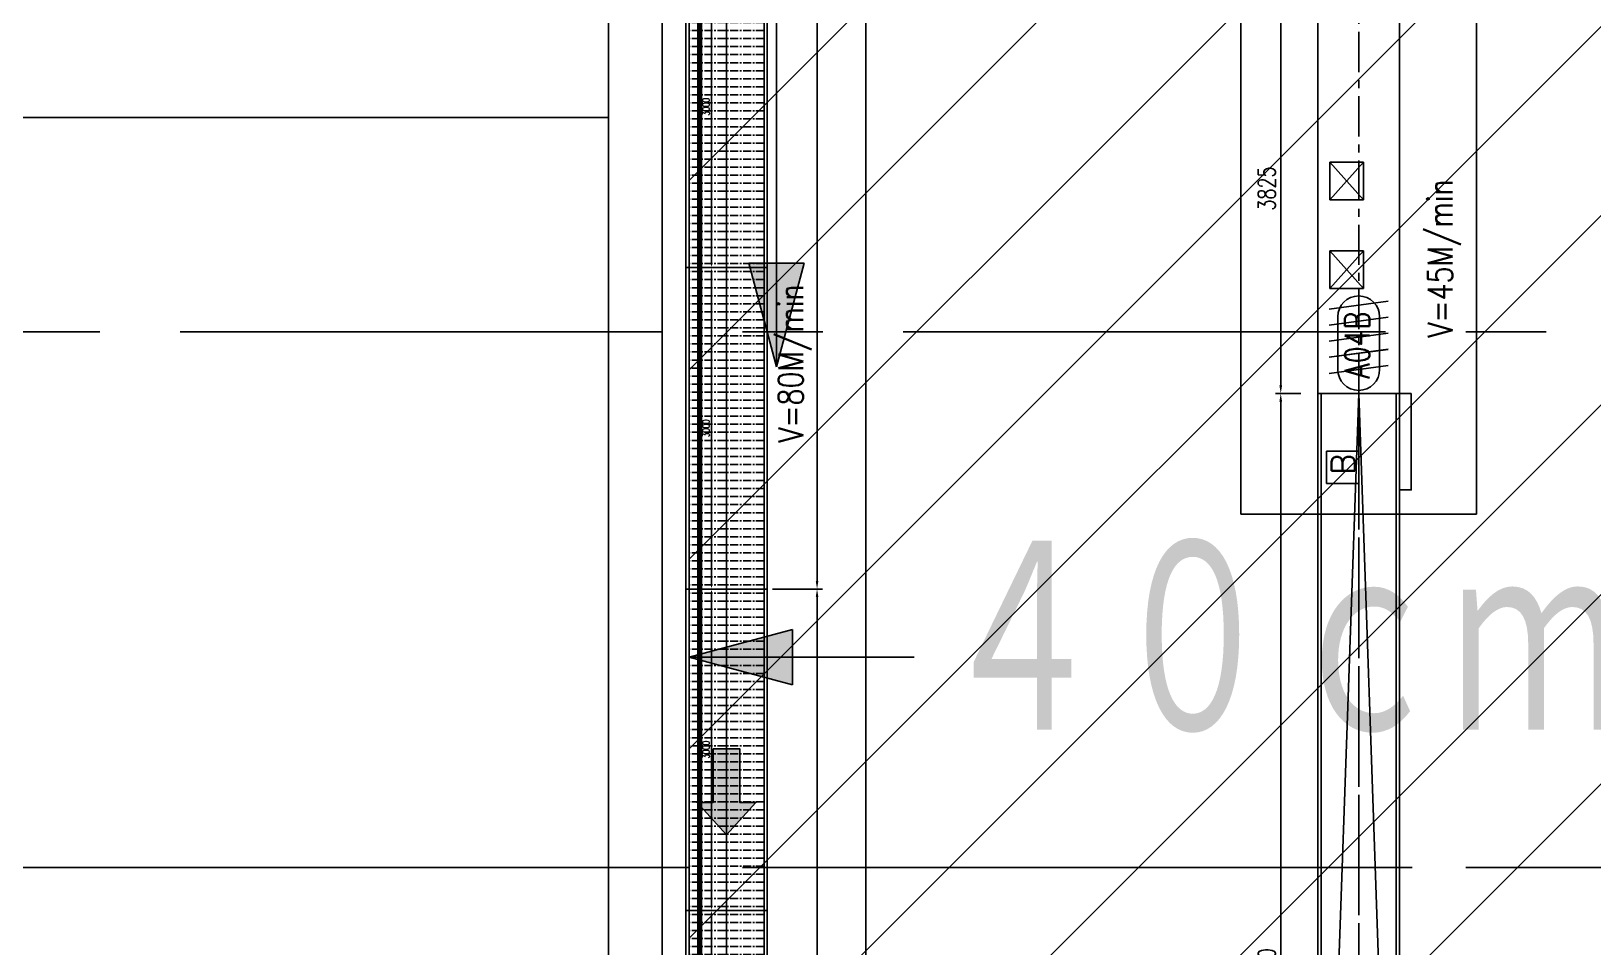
# Model space of a CAD drawing. Extents: x -40736 to 716455, y -65544 to 37405.
# Drawn here: x 336852 to 338310, y -52417 to -51563 of the extents above; entities that cross this region are included whole.
import ezdxf
from ezdxf.enums import TextEntityAlignment as Align

# ---------------------------------------------------------------- set-up
doc = ezdxf.new("R2010")
doc.units = 0
doc.header["$LTSCALE"] = 600
doc.header["$MEASUREMENT"] = 0
for name, pattern in [('CENTER', [2, 1.25, -0.25, 0.25, -0.25]), ('CENTER2', [1.125, 0.75, -0.125, 0.125, -0.125]), ('PHANTOM', [2.5, 1.25, -0.25, 0.25, -0.25, 0.25, -0.25])]:
    doc.linetypes.add(name, pattern=pattern)
doc.layers.get('0').update_dxf_attribs({"linetype": 'CONTINUOUS'})
doc.layers.get('DEFPOINTS').update_dxf_attribs({"linetype": 'CONTINUOUS'})
for name, color, linetype in [('0-1F_OHCV', 6, 'CONTINUOUS'), ('0-CV-DIM', 3, 'CONTINUOUS'), ('0-入荷', 11, 'CONTINUOUS'), ('0-架台', 232, 'CONTINUOUS'), ('0-機台細部', 7, 'CONTINUOUS'), ('0-機號', 4, 'CONTINUOUS'), ('0-滾筒細部', 3, 'CONTINUOUS'), ('0-記號', 3, 'CONTINUOUS'), ('底圖', 253, 'CONTINUOUS'), ('規劃圖', 253, 'CONTINUOUS')]:
    doc.layers.add(name, color=color, linetype=linetype)
doc.styles.get("Standard").update_dxf_attribs({"font": 'txt.shx', "width": 0.75, "bigfont": 'chineset.shx'})
doc.styles.add('SUNG', font='txt.shx', dxfattribs={"width": 0.8, "bigfont": 'chineset.shx'})
doc.dimstyles.get("Standard").update_dxf_attribs({"dimtxt": 0.18, "dimasz": 0.18, "dimexe": 0.18, "dimexo": 0.0625, "dimgap": 0.09, "dimtad": 0, "dimtih": 1, "dimtoh": 1, "dimdec": 4, "dimzin": 0, "dimdsep": 46, "dimtxsty": 'Standard', "dimcen": 0.09, "dimadec": 0, "dimazin": 0, "dimtfac": 1, "dimtdec": 4, "dimtofl": 0, "dimtmove": 0, "dimatfit": 3, "dimfxl": 1, "dimtolj": 1, "dimtzin": 0, "dimarcsym": 0})

# ---------------------------------------------------------------- blocks, each defined once
blk = doc.blocks.new('GO-1')
blk.add_hatch(color=254).paths.add_polyline_path([(0, 0), (-2.75, -3), (-1.25, -3), (-1.25, -8), (1.25, -8), (1.25, -3), (2.75, -3)])
at = {"color": 254}
blk.add_lwpolyline([(1.25, -8), (1.25, -3), (2.75, -3), (0, 0), (-2.75, -3), (-1.25, -3), (-1.25, -8)], close=True, dxfattribs=at)
blk = doc.blocks.new('*D395')
at = {"layer": '0-CV-DIM', "color": 0, "lineweight": -2}
for p, q in [((14444, 85242), (14444, 84777)), ((26444, 85192), (26444, 84777)), ((26369, 84827), (14519, 84827))]:
    blk.add_line(p, q, dxfattribs=at)
at = {"layer": '0-CV-DIM', "color": 0}
for points in [[(14519, 84839), (14519, 84814), (14444, 84827)], [(26369, 84839), (26369, 84814), (26444, 84827)]]:
    blk.add_solid(points, dxfattribs=at)
at = {"layer": 'DEFPOINTS', "color": 0}
for p in [(14444, 85292), (26444, 85242), (14444, 84827)]:
    blk.add_point(p, dxfattribs=at)
at = {"layer": '0-CV-DIM', "color": 0, "insert": (20444, 84957), "char_height": 160, "attachment_point": 5}
blk.add_mtext('\\A1;12000', dxfattribs=at)
blk = doc.blocks.new('*D405')
at = {"layer": '0-CV-DIM', "color": 0, "lineweight": -2}
for p, q in [((3719, 85242), (3719, 84777)), ((14444, 85242), (14444, 84777)), ((3794, 84827), (14369, 84827))]:
    blk.add_line(p, q, dxfattribs=at)
at = {"layer": '0-CV-DIM', "color": 0}
for points in [[(3794, 84839), (3794, 84814), (3719, 84827)], [(14369, 84839), (14369, 84814), (14444, 84827)]]:
    blk.add_solid(points, dxfattribs=at)
at = {"layer": 'DEFPOINTS', "color": 0}
for p in [(3719, 85292), (14444, 85292), (14444, 84827)]:
    blk.add_point(p, dxfattribs=at)
at = {"layer": '0-CV-DIM', "color": 0, "insert": (9081, 84957), "char_height": 160, "attachment_point": 5}
blk.add_mtext('\\A1;10725', dxfattribs=at)
blk = doc.blocks.new('roller_FF')
at = {"color": 1, "linetype": 'CENTER', "ltscale": 0.1}
blk.add_line((0, -350), (0, 350), dxfattribs=at)
blk = doc.blocks.new('*D93')
at = {"layer": '0-滾筒細部', "color": 0, "lineweight": -2}
for p, q in [((0, 360), (0, 120)), ((3000, 360), (3000, 120)), ((2970, 140), (30, 140))]:
    blk.add_line(p, q, dxfattribs=at)
at = {"layer": '0-滾筒細部', "color": 0}
for points in [[(30, 145), (30, 135), (0, 140)], [(2970, 145), (2970, 135), (3000, 140)]]:
    blk.add_solid(points, dxfattribs=at)
at = {"layer": 'DEFPOINTS', "color": 0}
for p in [(0, 380), (3000, 380), (0, 140)]:
    blk.add_point(p, dxfattribs=at)
at = {"layer": '0-滾筒細部', "color": 0, "insert": (1500, 192), "char_height": 64, "attachment_point": 5}
blk.add_mtext('\\A1;3000', dxfattribs=at)
blk = doc.blocks.new('platform')
at = {"layer": '0-架台'}
for p, q in [((-34500, -10894), (-34500, -40269)), ((-26900, -13094), (-26900, -25594)), ((-32600, -13594), (-32600, -37569)), ((-29100, -14024), (-29100, -25594)), ((-29100, -25594), (-26900, -25594))]:
    blk.add_line(p, q, dxfattribs=at)
blk = doc.blocks.new('1F-2140')
at = {"color": 15, "linetype": 'PHANTOM'}
for p, q in [((14698.266919, 94123.764645), (14666.866919, 94123.764645)), ((14666.866919, 94123.764645), (14666.866919, 94088.564645)), ((14698.266919, 94123.764645), (14666.866919, 94088.564645)), ((14698.266919, 94088.564645), (14666.866919, 94123.764645)), ((14698.266919, 94123.764645), (14698.266919, 94088.564645)), ((14698.266919, 94088.564645), (14666.866919, 94088.564645))]:
    blk.add_line(p, q, dxfattribs=at)
blk = doc.blocks.new('1F-2149')
at = {"color": 15, "linetype": 'PHANTOM'}
for p, q in [((15298.266919, 94038.564645), (15266.866919, 94038.564645)), ((15266.866919, 94038.564645), (15266.866919, 94003.364645)), ((15298.266919, 94038.564645), (15266.866919, 94003.364645)), ((15298.266919, 94003.364645), (15266.866919, 94038.564645)), ((15298.266919, 94038.564645), (15298.266919, 94003.364645)), ((15298.266919, 94003.364645), (15266.866919, 94003.364645))]:
    blk.add_line(p, q, dxfattribs=at)
blk = doc.blocks.new('CC_001')
at = {"color": 15}
for p, q in [((688, -275), (762, 275)), ((838, -275), (912, 275)), ((988, -275), (1062, 275)), ((1138, -275), (1212, 275)), ((1288, -275), (1362, 275))]:
    blk.add_line(p, q, dxfattribs=at)
at = {"color": 1, "linetype": 'CENTER', "ltscale": 0.5}
blk.add_line((500, 0), (4325, 0), dxfattribs=at)
blk.add_lwpolyline([(500, 380), (4325, 380), (4325, -380), (500, -380)], close=True)
at = {"color": 0, "linetype": 'ByBlock', "extrusion": (0, 0, -1), "xscale": 10, "yscale": 10, "zscale": -10, "rotation": 90}
blk.add_blockref('1F-2149', (938553, -152939), dxfattribs=at)
blk = doc.blocks.new('A$C37745B68')
for p, q in [((0, 730), (10870, 730)), ((0, 30), (10870, 30))]:
    blk.add_line(p, q)
at = {"color": 1, "linetype": 'CENTER'}
blk.add_line((0, 380), (10870, 380), dxfattribs=at)
for points in [[(0, 0), (10870, 0), (10870, 760), (0, 760)], [(10870, 870), (9970, 870), (9970, 760), (10870, 760)]]:
    blk.add_lwpolyline(points, close=True)
blk = doc.blocks.new('*D386')
at = {"color": 0, "lineweight": -2}
for p, q in [((-11725, -1010), (-11725, -773)), ((-7975, -823), (-11650, -823)), ((-7900, -1120), (-7900, -773))]:
    blk.add_line(p, q, dxfattribs=at)
at = {"color": 0}
for points in [[(-11650, -810), (-11650, -835), (-11725, -823)], [(-7975, -810), (-7975, -835), (-7900, -823)]]:
    blk.add_solid(points, dxfattribs=at)
at = {"layer": 'DEFPOINTS', "color": 0}
for p in [(-11725, -823), (-11725, -1060), (-7900, -1170)]:
    blk.add_point(p, dxfattribs=at)
at = {"color": 0, "insert": (-9812, -693), "char_height": 160, "attachment_point": 5}
blk.add_mtext('\\A1;3825', dxfattribs=at)
blk = doc.blocks.new('*D387')
at = {"color": 0, "lineweight": -2}
for p, q in [((-22595, -1035), (-22595, -773)), ((-11800, -823), (-22520, -823)), ((-11725, -1010), (-11725, -773))]:
    blk.add_line(p, q, dxfattribs=at)
at = {"color": 0}
for points in [[(-22520, -810), (-22520, -835), (-22595, -823)], [(-11800, -810), (-11800, -835), (-11725, -823)]]:
    blk.add_solid(points, dxfattribs=at)
at = {"layer": 'DEFPOINTS', "color": 0}
for p in [(-22595, -823), (-22595, -1085), (-11725, -1060)]:
    blk.add_point(p, dxfattribs=at)
at = {"color": 0, "insert": (-17160, -693), "char_height": 160, "attachment_point": 5}
blk.add_mtext('\\A1;10870', dxfattribs=at)
blk = doc.blocks.new('A$C420C0A8B')
blk.add_lwpolyline([(0, 0), (300, 0), (300, 300), (0, 300)], close=True)
blk.add_text('B', height=220).set_placement((80, 35))
blk = doc.blocks.new('CV_3000L_FF')
for p, q in [((0, 350), (3000, 350)), ((0, -350), (3000, -350))]:
    blk.add_line(p, q)
at = {"color": 1, "linetype": 'CENTER'}
blk.add_line((0, 0), (3000, 0), dxfattribs=at)
blk.add_lwpolyline([(0, -380), (3000, -380), (3000, 380), (0, 380)], close=True)
at = {"layer": '0-滾筒細部'}
for p in [(37.5, 0), (112.5, 0), (187.5, 0), (262.5, 0), (337.5, 0), (412.5, 0), (487.5, 0), (562.5, 0), (637.5, 0), (712.5, 0), (787.5, 0), (862.5, 0), (937.5, 0), (1012.5, 0), (1087.5, 0), (1162.5, 0), (1237.5, 0), (1312.5, 0), (1387.5, 0), (1462.5, 0), (1537.5, 0), (1612.5, 0), (1687.5, 0), (1762.5, 0), (1837.5, 0), (1912.5, 0), (1987.5, 0), (2062.5, 0), (2137.5, 0), (2212.5, 0), (2287.5, 0), (2362.5, 0), (2437.5, 0), (2512.5, 0), (2587.5, 0), (2662.5, 0), (2737.5, 0), (2812.5, 0), (2887.5, 0), (2962.5, 0)]:
    blk.add_blockref('roller_FF', p, dxfattribs=at)
dim = blk.add_linear_dim(base=(0, 140), p1=(3000, 380), p2=(0, 380), dimstyle='Standard', override={"dimscale": 20}, dxfattribs=at)
dim.commit()
dim.dimension.update_dxf_attribs({"geometry": '*D93', "text_midpoint": (1500, 192)})
blk = doc.blocks.new('A$C77002C3D')
at = {"layer": '0-1F_OHCV'}
for p, q in [((14443.8664, 85291.91618), (14443.8664, 86051.91618)), ((3118.86638, 85671.91618), (27043.8664, 85671.91618))]:
    blk.add_line(p, q, dxfattribs=at)
blk.add_lwpolyline([(3718.8663, 85291.91618), (26443.86647, 85291.91618), (26443.86647, 86051.91618), (3718.8663, 86051.91618)], close=True, dxfattribs=at)
at = {"layer": '0-1F_OHCV', "const_width": 50}
blk.add_lwpolyline([(8443.8664, 85921.91618), (26443.86647, 85921.91618)], dxfattribs=at)
at = {"layer": '0-1F_OHCV', "xscale": 100, "yscale": 100, "zscale": 100, "rotation": 90}
blk.add_blockref('GO-1', (12150.72845, 85671.91618), dxfattribs=at)
at = {"layer": '0-機台細部'}
for p in [(8443.86649, 85671.91618), (11443.86649, 85671.91618), (14443.86645, 85671.91618), (17443.86645, 85671.91618)]:
    blk.add_blockref('CV_3000L_FF', p, dxfattribs=at)
at = {"layer": '0-機號', "width": 0.8}
blk.add_text('V=80M/min', height=230.4, dxfattribs=at).set_placement((16548.47192, 85055.20182), align=Align.MIDDLE)
at = {"layer": '0-CV-DIM'}
for base, p1, p2, picture, middle in [((14443.8664494004, 84826.928810941), (3718.8664043727, 85291.9161842537), (14443.8664494004, 85291.9161842537), '*D405', (9081.3664268866, 84956.928810941)), ((14443.86645, 84826.92881), (26443.86647, 85241.91618), (14443.86645, 85291.91618), '*D395', (20443.86646, 84956.92881))]:
    dim = blk.add_linear_dim(base=base, p1=p1, p2=p2, dimstyle='Standard', override={"dimscale": 50}, dxfattribs=at)
    dim.commit()
    dim.dimension.update_dxf_attribs({"geometry": picture, "text_midpoint": middle})
blk = doc.blocks.new('in_line_01')
at = {"color": 15}
for p, q in [((-11537.5, -1275.0001), (-11462.5, -1825.0001)), ((-11387.5, -1275.0001), (-11312.5, -1825.0001)), ((-11237.5, -1275.0001), (-11162.5, -1825.0001)), ((-11087.5, -1275.0001), (-11012.5, -1825.0001)), ((-10937.5, -1275.0001), (-10862.5, -1825.0001))]:
    blk.add_line(p, q, dxfattribs=at)
at = {"layer": '0-入荷', "color": 11}
for q in [(-22595, -1170.00008), (-22595, -1930.00008)]:
    blk.add_line((-11725, -1550.00008), q, dxfattribs=at)
at = {"layer": '0-入荷', "color": 11, "linetype": 'CENTER', "ltscale": 0.5}
for p, q in [((-22595, -1550.00008), (-11725, -1550.00008)), ((-11725, -1550.00008), (-7900, -1550.00008))]:
    blk.add_line(p, q, dxfattribs=at)
at = {"layer": '0-入荷', "color": 11}
for points in [[(-22595, -1930.00008), (-11725, -1930.00008), (-11725, -1170.00008), (-22595, -1170.00008)], [(-11725, -1930.00008), (-7900, -1930.00008), (-7900, -1170.00008), (-11725, -1170.00008)]]:
    blk.add_lwpolyline(points, close=True, dxfattribs=at)
at = {"layer": '0-機號'}
blk.add_lwpolyline([(-11010.10672, -1745.853), (-11500, -1745.853, -1), (-11500, -1354.1472), (-11010.10672, -1354.1472, -1)], format="xyb", close=True, dxfattribs=at)
at = {"color": 0, "linetype": 'ByBlock', "xscale": 10, "yscale": 10, "zscale": 10, "rotation": 270}
blk.add_blockref('1F-2140', (-950804.54018, 145388.66909), dxfattribs=at)
at = {"layer": '0-機台細部', "xscale": -1, "rotation": 180}
for name, p in [('A$C37745B68', (-22594.99997, -1170.00038)), ('CC_001', (-12225, -1550.00008))]:
    blk.add_blockref(name, p, dxfattribs=at)
at = {"layer": '0-記號'}
blk.add_blockref('A$C420C0A8B', (-12564.67467, -1550.00008), dxfattribs=at)
at = {"layer": '0-機號', "width": 0.8}
for s, p in [('A04B', (-11273.6398, -1536.30251)), ('V=45M/min', (-10465.24629, -2327.24765))]:
    blk.add_text(s, height=230.4, dxfattribs=at).set_placement(p, align=Align.MIDDLE)
for base, p1, p2, picture, middle in [((-22595, -822.79532), (-11725, -1060.00008), (-22595, -1085.00008), '*D387', (-17160, -692.79532)), ((-11725, -822.79532), (-7900, -1170.00008), (-11725, -1060.00008), '*D386', (-9812.5, -692.79532))]:
    dim = blk.add_linear_dim(base=base, p1=p1, p2=p2, dimstyle='Standard', override={"dimscale": 50, "dimtmove": 1})
    dim.commit()
    dim.dimension.update_dxf_attribs({"geometry": picture, "text_midpoint": middle})
blk = doc.blocks.new('A$C1C6605B1')
at = {"layer": '規劃圖', "xscale": 0.09999999997671694, "yscale": 0.09999999997671694, "zscale": 0.09999999997671694}
blk.add_blockref('platform', (-3277.72048, 4973.90789), dxfattribs=at)
at = {"layer": '規劃圖', "xscale": 0.09999999997671694, "yscale": 0.09999999997671694, "zscale": 0.09999999997671694, "rotation": 90}
for name, p in [('A$C77002C3D', (1899.47115, 900.11336)), ('in_line_01', (-6232.72049, 3699.5))]:
    blk.add_blockref(name, p, dxfattribs=at)

msp = doc.modelspace()

# ---------------------------------------------------------------- hatches: boundary and pattern name
at = {"layer": '底圖'}
h = msp.add_hatch(dxfattribs=at)
h.set_pattern_fill('ANSI31', color=253, scale=1000, style=0)
h.set_pattern_definition([(45, (309308.72, -68899.45), (-88.38835, 88.38835), [])])
h.paths.add_polyline_path([(337466.29017, -53718.31705), (346391.28917, -53718.31705), (346391.28917, -49643.31765), (337466.29017, -49643.31765)])

# ---------------------------------------------------------------- linework, layer by layer
at = {"layer": '底圖', "color": 253}
for p, q in [((337391.29017, -53643.31705), (337391.29017, -49643.31765)), ((337466.29017, -53718.31705), (337466.29017, -49718.31765)), ((337547.9389, -51498.72335), (337547.9389, -51875.88243)), ((335391.29017, -51643.31765), (337391.29017, -51643.31765)), ((337547.9389, -51875.88243), (337522.057, -51779.28985)), ((337522.057, -51779.28985), (337573.82081, -51779.28985)), ((337547.9389, -51875.88243), (337573.82081, -51779.28985)), ((337466.29017, -52146.87772), (337562.88275, -52120.99582)), ((337562.88275, -52120.99582), (337562.88275, -52172.75963)), ((337676.33212, -52146.87772), (337466.29017, -52146.87772)), ((337466.29017, -52146.87772), (337562.88275, -52172.75963))]:
    msp.add_line(p, q, dxfattribs=at)
at = {"layer": '底圖', "linetype": 'CENTER2'}
for p, q in [((360391.28956, -51843.33166), (335391.28957, -51843.33166)), ((360391.28956, -52343.33166), (332391.28957, -52343.33166)), ((333491.07, -52343.33166), (361991.28956, -52343.33166))]:
    msp.add_line(p, q, dxfattribs=at)
at = {"layer": '底圖', "color": 253}
msp.add_lwpolyline([(337466.29017, -53718.31705), (346391.28917, -53718.31705), (346391.28917, -49643.31765), (337466.29017, -49643.31765)], close=True, dxfattribs=at)
for points in [[(337522.057, -51779.28985), (337573.82081, -51779.28985), (337547.9389, -51875.88243)], [(337562.88275, -52120.99582), (337562.88275, -52172.75963), (337466.29017, -52146.87772)]]:
    msp.add_solid(points, dxfattribs=at)

# ---------------------------------------------------------------- block references
msp.add_blockref('A$C1C6605B1', (344169.01004, -54427.7968), dxfattribs=at)

# ---------------------------------------------------------------- texts
at = {"layer": '底圖', "color": 253, "style": 'SUNG', "width": 0.8}
msp.add_text('４０ｃｍ寬排水明溝', height=200, dxfattribs=at).set_placement((337696.42086, -52233.77558))

doc.saveas('drawing.dxf')
